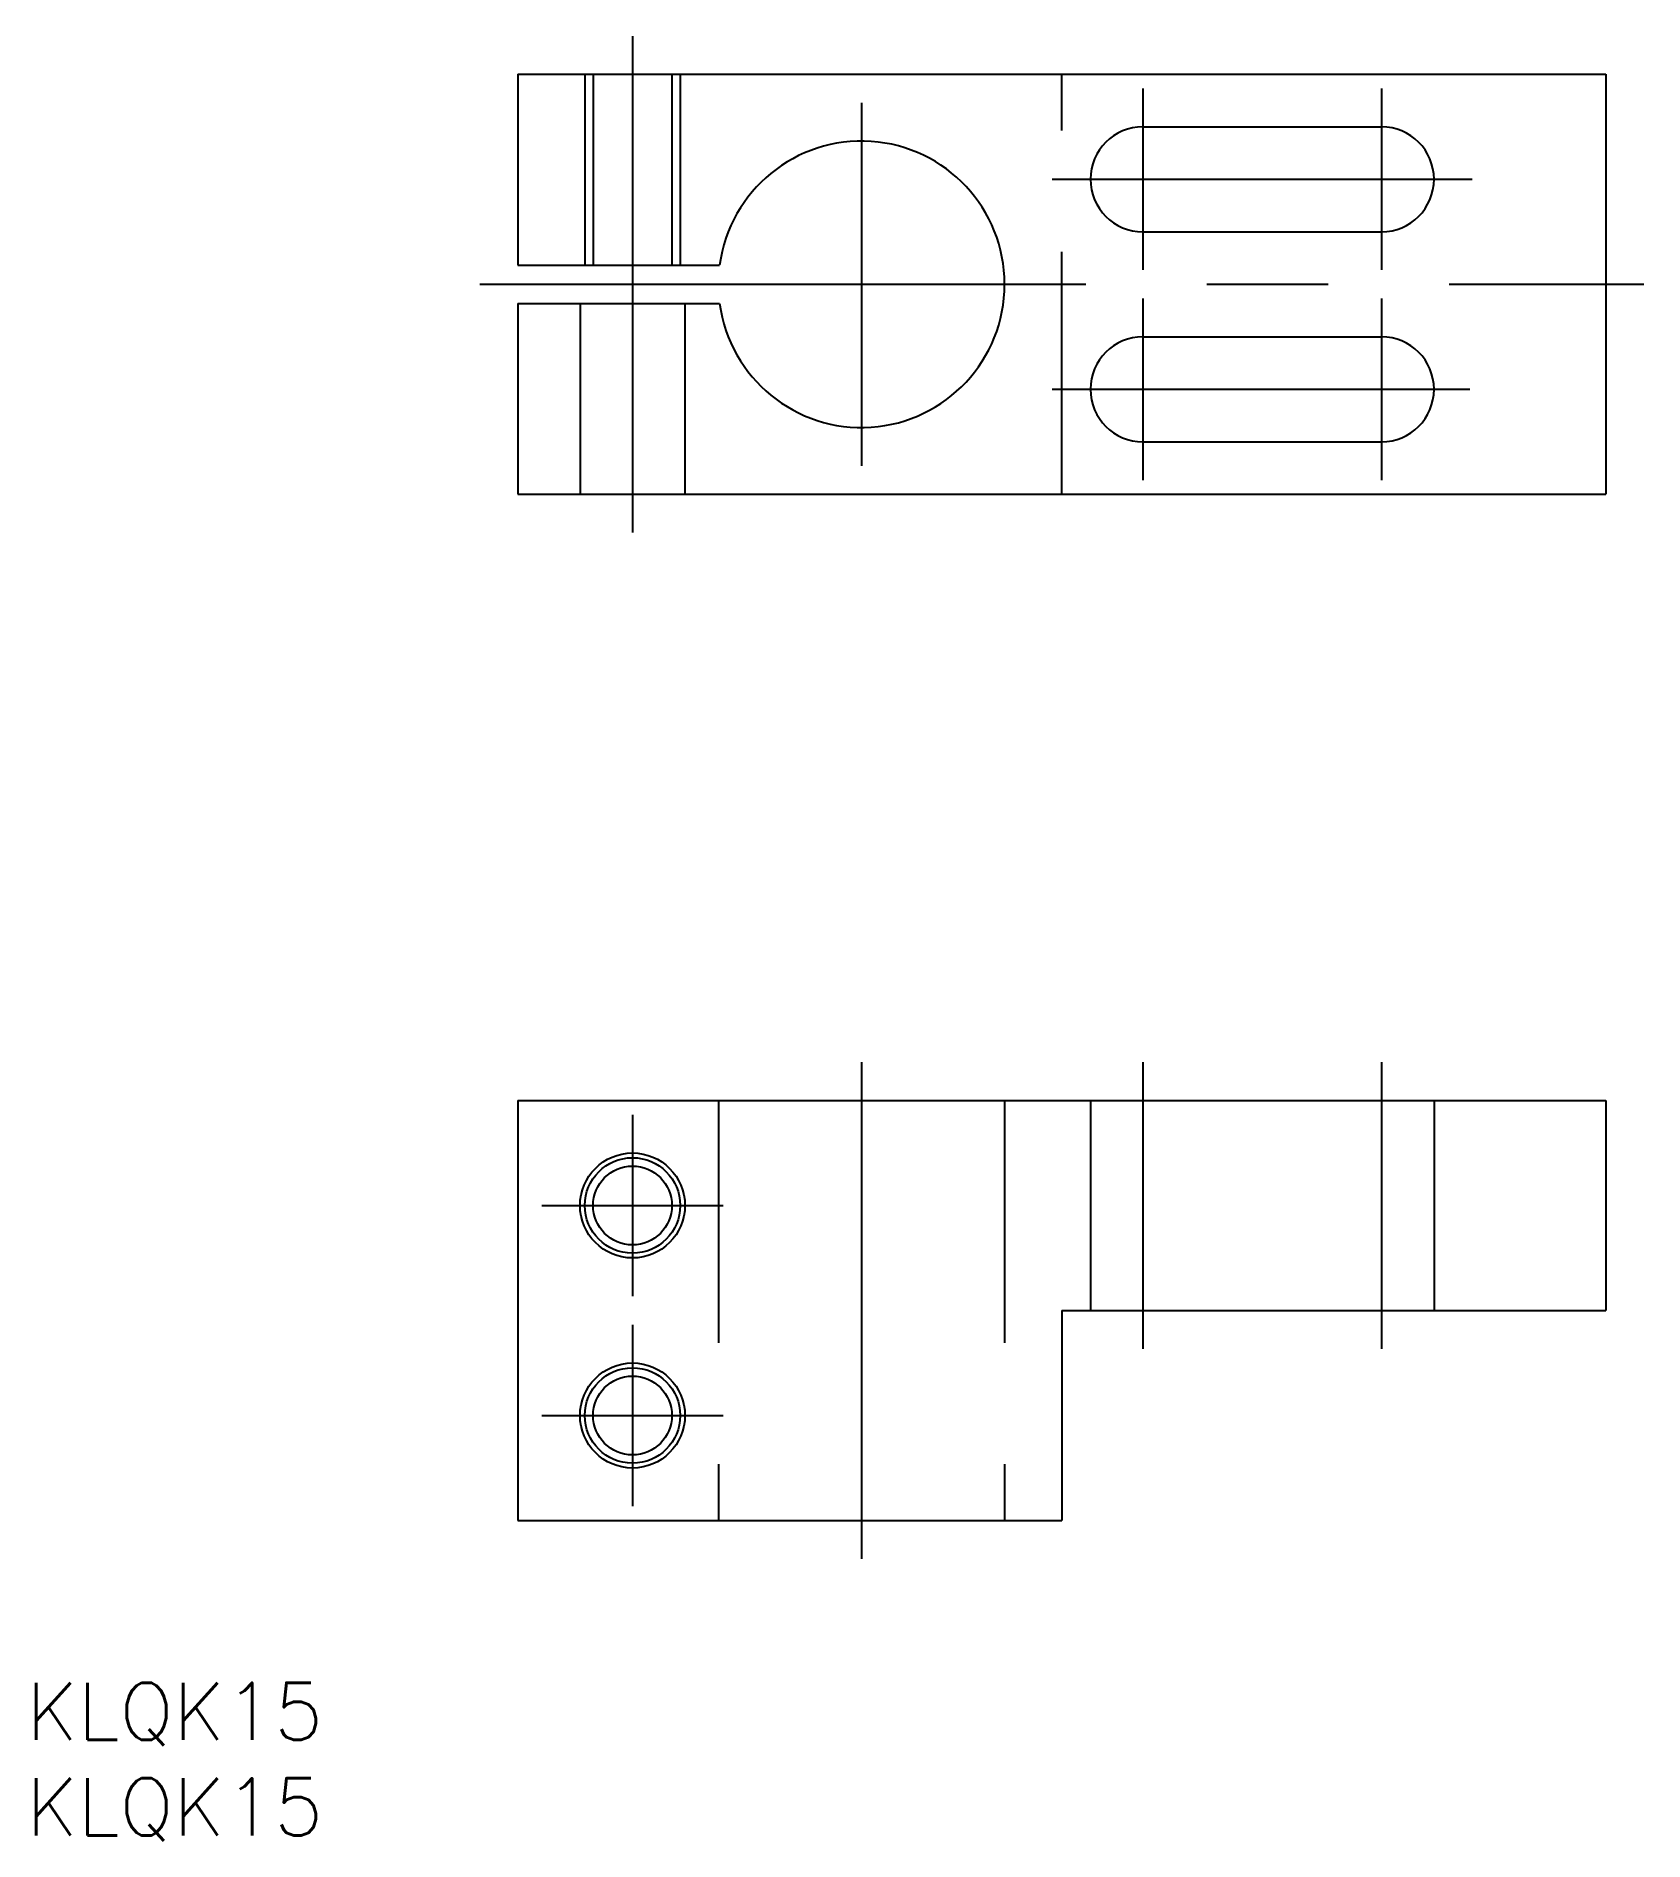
# Model space of a CAD drawing. Extents: x -25.3 to 59, y -81.5 to 13.
import ezdxf

# ---------------------------------------------------------------- set-up
doc = ezdxf.new("R2010")
doc.units = 0
doc.linetypes.add('CENTER', pattern=[50.8, 31.75, -6.35, 6.35, -6.35])
doc.linetypes.add('DASHED', pattern=[19.05, 12.7, -6.35])
doc.layers.get('0').update_dxf_attribs({"linetype": 'CONTINUOUS'})
doc.layers.add('CENTER', color=1, linetype='CENTER')
doc.styles.get("Standard").update_dxf_attribs({"font": 'txt.shx', "height": 3, "bigfont": 'bigfont.shx'})

msp = doc.modelspace()

# ---------------------------------------------------------------- linework, layer by layer
at = {"color": 7, "linetype": 'CONTINUOUS'}
for p, q in [((0, 11), (57, 11)), ((0, 11), (0, 1)), ((57, 11), (57, -11)), ((32.75, 8.25), (45.25, 8.25)), ((32.75, 2.75), (45.25, 2.75)), ((0, 1), (10.567, 1)), ((0, -1), (10.567, -1)), ((0, -1), (0, -11)), ((32.75, -2.75), (45.25, -2.75)), ((32.75, -8.25), (45.25, -8.25)), ((0, -11), (57, -11)), ((0, -42.748), (57, -42.748)), ((0, -42.748), (0, -64.748)), ((57, -42.748), (57, -53.748)), ((28.5, -53.748), (28.5, -64.748)), ((28.5, -53.748), (57, -53.748)), ((0, -64.748), (28.5, -64.748))]:
    msp.add_line(p, q, dxfattribs=at)
at = {"color": 3, "linetype": 'DASHED'}
for p, q in [((3.5, 11), (3.5, 1)), ((3.933, 11), (3.933, 1)), ((8.067, 11), (8.067, 1)), ((8.5, 11), (8.5, 1)), ((28.5, -11), (28.5, 11)), ((3.25, -1), (3.25, -11)), ((8.75, -1), (8.75, -11)), ((10.5, -42.748), (10.5, -64.748)), ((25.5, -42.748), (25.5, -64.748)), ((30, -42.748), (30, -53.748)), ((48, -42.748), (48, -53.748))]:
    msp.add_line(p, q, dxfattribs=at)
at = {"color": 7, "linetype": 'CONTINUOUS'}
for centre, radius in [((6, -48.248), 2.75), ((6, -48.248), 2.067), ((6, -59.248), 2.75), ((6, -59.248), 2.067)]:
    msp.add_circle(centre, radius, dxfattribs=at)
at = {"color": 3, "linetype": 'CONTINUOUS'}
for centre in [(6, -48.248), (6, -59.248)]:
    msp.add_circle(centre, 2.5, dxfattribs=at)
at = {"color": 7, "linetype": 'CONTINUOUS'}
for centre, radius, start, end in [((32.75, 5.5), 2.75, 90, 270), ((45.25, 5.5), 2.75, 270, 90), ((18, 0), 7.5, 187.66226, 172.33774), ((32.75, -5.5), 2.75, 90, 270), ((45.25, -5.5), 2.75, 270, 90)]:
    msp.add_arc(centre, radius, start, end, dxfattribs=at)
at = {"layer": 'CENTER', "color": 1, "linetype": 'CENTER'}
for p, q in [((6, 13), (6, -13)), ((18, 9.5), (18, -9.5)), ((32.75, 10.25), (32.75, 0.75)), ((45.25, 10.25), (45.25, 0.75)), ((28, 5.5), (50, 5.5)), ((-2, 0), (59, 0)), ((32.75, -0.75), (32.75, -10.25)), ((45.25, -0.75), (45.25, -10.25)), ((28, -5.5), (49.875, -5.5)), ((18, -40.748), (18, -66.748)), ((32.75, -40.748), (32.75, -55.748)), ((45.25, -40.748), (45.25, -55.748)), ((6, -43.498), (6, -52.998)), ((1.25, -48.248), (10.75, -48.248)), ((6, -54.498), (6, -63.998)), ((1.25, -59.248), (10.75, -59.248))]:
    msp.add_line(p, q, dxfattribs=at)

# ---------------------------------------------------------------- texts
at = {"color": 7, "linetype": 'CONTINUOUS'}
for p in [(-25.766, -76.243), (-25.766, -81.243)]:
    msp.add_text('KLQK15', height=3, dxfattribs=at).set_placement(p)

doc.saveas('drawing.dxf')
